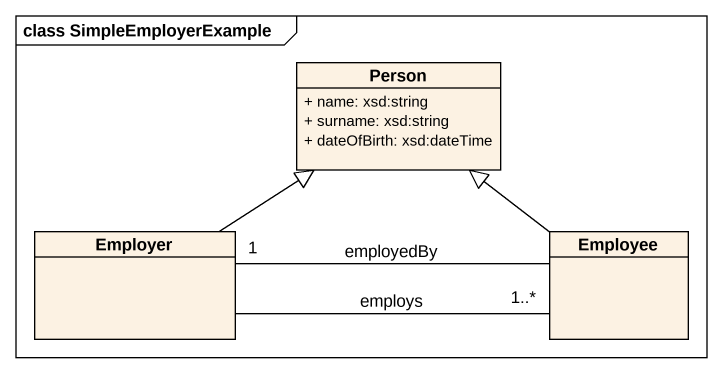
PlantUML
@startuml
mainframe class SimpleEmployerExample
hide circle
hide empty members
skinparam classAttributeIconSize 0
class "Person" as Person_ {
  + name: xsd:string
  + surname: xsd:string
  + dateOfBirth: xsd:dateTime
}
class Employer
class Employee
Employer -up-|> Person_
Employer -right- "1..*" Employee : employs
Employee -up-|> Person_
Employee -left- "1" Employer : employedBy
@enduml
